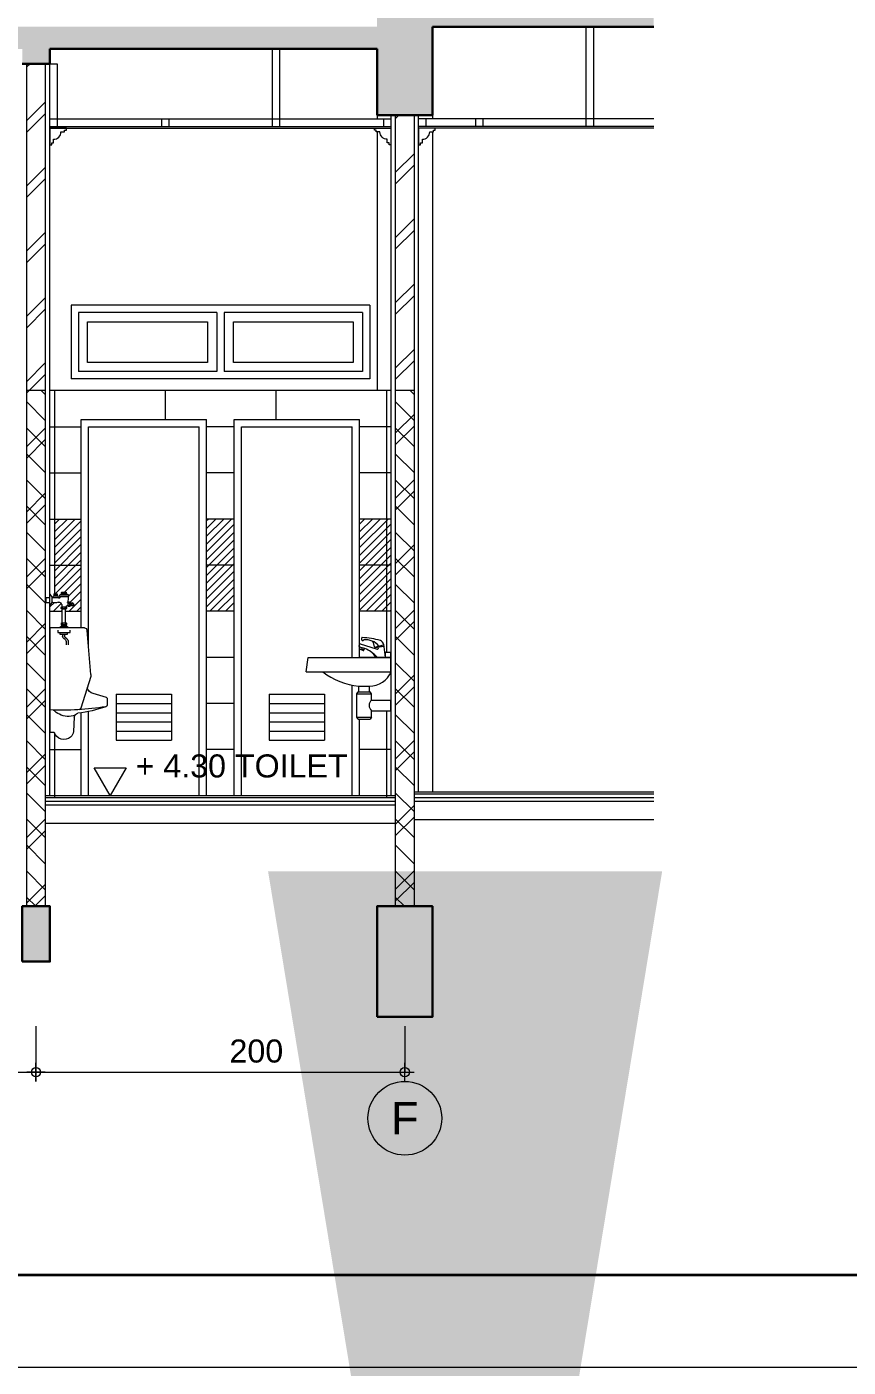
# Model space of a CAD drawing. Header units: millimetres. Extents: x -11 to 1625, y -267 to 180.
# Drawn here: x 1121.62 to 1130.53, y -47 to -32.46 of the extents above; entities that cross this region are included whole.
import ezdxf
from ezdxf.enums import TextEntityAlignment as Align

# ---------------------------------------------------------------- set-up
doc = ezdxf.new("R2010")
doc.units = ezdxf.units.MM
for name, color, linetype, lineweight in [('ars', 11, 'Continuous', 5), ('blk', 1, 'Continuous', 30), ('GRS KOP', 1, 'Continuous', 35), ('kop', 7, 'Continuous', 20), ('kus', 63, 'Continuous', 15), ('lan', 7, 'Continuous', 15), ('not', 7, 'Continuous', 20), ('pla', 213, 'Continuous', 15), ('SANITAIR', 4, 'Continuous', 5), ('sol kol', 8, 'Continuous', 0), ('tem', 5, 'Continuous', 20), ('u', 6, 'Continuous', 20)]:
    doc.layers.add(name, color=color, linetype=linetype, lineweight=lineweight)
doc.styles.add('aku', font='arial.ttf')
doc.styles.add('BARU', font='complex.shx')
doc.styles.add('S', font='SIMPLEX', dxfattribs={"width": 1.1})
doc.styles.get("Standard").update_dxf_attribs({"font": 'ARIALUNI.TTF'})
doc.linetypes.add('BATTING', pattern='A,0.0001,-0.1,[134,ltypeshp.shx,S=0.1,R=0,X=-0.1,Y=0],-0.2,[134,ltypeshp.shx,S=0.1,R=180,X=0.1,Y=0],-0.1', length=0.4001)
doc.dimstyles.new('H1.20 LAYOUT', dxfattribs={"dimtxt": 40, "dimasz": 13, "dimexe": 30, "dimexo": 0, "dimgap": 10, "dimtad": 2, "dimtih": 1, "dimtoh": 1, "dimdec": 0, "dimlfac": 0.1, "dimzin": 0, "dimdsep": 46, "dimtxsty": 'aku', "dimblk": 'DOT', "dimcen": 0.09, "dimclrd": 256, "dimclre": 256, "dimclrt": 2, "dimadec": 0, "dimazin": 0, "dimtfac": 1, "dimtdec": 0, "dimtix": 1, "dimtofl": 0, "dimtmove": 0, "dimatfit": 3, "dimfxl": 0, "dimtolj": 1, "dimtzin": 0, "dimlwd": -1, "dimlwe": 5, "dimarcsym": 0})
doc.dimstyles.new('SK 50', dxfattribs={"dimtxt": 0.25, "dimasz": 0.1, "dimexe": 0, "dimexo": 0, "dimgap": 0.1, "dimtad": 1, "dimdec": 0, "dimlfac": 50, "dimzin": 12, "dimdsep": 46, "dimtxsty": 'Standard', "dimblk": 'BULAT', "dimcen": 0.1, "dimclrd": 256, "dimclre": 256, "dimclrt": 256, "dimadec": 0, "dimazin": 3, "dimtfac": 1, "dimtdec": 0, "dimtofl": 0, "dimtmove": 0, "dimatfit": 3, "dimldrblk": 'BULAT', "dimfxl": 0, "dimtolj": 1, "dimtzin": 0, "dimlwd": -1, "dimlwe": -1, "dimarcsym": 0})

# ---------------------------------------------------------------- blocks, each defined once
blk = doc.blocks.new('kop')
at = {"layer": 'GRS KOP'}
blk.add_lwpolyline([(1, 54), (83, 54), (83, 1), (1, 1)], close=True, dxfattribs=at)
at = {"layer": 'kop', "color": 7}
blk.add_line((0, 0), (84, 0), dxfattribs=at)
at = {"layer": 'kop', "style": 'BARU', "flags": 4}
for p, height in [((73.8, 5.4), 0.35), ((80.303, 5.382), 0.25), ((73.8, 4.9), 0.35), ((80.303, 4.882), 0.25), ((73.8, 4.4), 0.35), ((80.303, 4.382), 0.25)]:
    blk.add_attdef('-', p, '', height=height, dxfattribs=at)
at = {"layer": 'kop', "flags": 4}
for tag, p in [('AR-00', (78.057, 2.648)), ('00', (81.238, 2.647))]:
    blk.add_attdef(tag, text='', height=0.35, dxfattribs=at).set_placement(p, align=Align.MIDDLE)
blk = doc.blocks.new('BULAT')
for p, q in [((-1, 0), (1, 0)), ((0, -1), (0, 1))]:
    blk.add_line(p, q)
blk.add_circle((0, 0), 0.5)
blk = doc.blocks.new('*D208')
at = {"layer": 'Defpoints', "color": 0, "ltscale": 0.15}
for p in [(1117.718, -43.3), (1121.718, -43.3), (1121.718, -43.8)]:
    blk.add_point(p, dxfattribs=at)
at = {"layer": 'u', "ltscale": 0.15}
for p, q in [((1117.718, -43.3), (1117.718, -43.8)), ((1121.718, -43.3), (1121.718, -43.8)), ((1117.818, -43.8), (1121.618, -43.8))]:
    blk.add_line(p, q, dxfattribs=at)
at = {"layer": 'u', "ltscale": 0.15, "xscale": 0.1, "yscale": 0.1, "zscale": 0.1, "rotation": 180}
blk.add_blockref('BULAT', (1117.718, -43.8), dxfattribs=at)
at = {"layer": 'u', "ltscale": 0.15, "xscale": 0.1, "yscale": 0.1, "zscale": 0.1}
blk.add_blockref('BULAT', (1121.718, -43.8), dxfattribs=at)
at = {"layer": 'u', "ltscale": 0.15, "insert": (1120.118, -43.572), "char_height": 0.25, "attachment_point": 5}
blk.add_mtext('\\A1;200', dxfattribs=at)
blk = doc.blocks.new('NAV')
blk.add_circle((0, -0.4), 0.4)
at = {"style": 'S', "width": 0.75, "flags": 4}
blk.add_attdef('AV', text='', height=0.3, dxfattribs=at).set_placement((0, -0.4), align=Align.MIDDLE)
blk = doc.blocks.new('*D209')
at = {"layer": 'Defpoints', "color": 0, "ltscale": 0.15}
for p in [(1121.718, -43.3), (1125.718, -43.3), (1125.718, -43.8)]:
    blk.add_point(p, dxfattribs=at)
at = {"layer": 'u', "ltscale": 0.15}
for p, q in [((1121.718, -43.3), (1121.718, -43.8)), ((1125.718, -43.3), (1125.718, -43.8)), ((1121.818, -43.8), (1125.618, -43.8))]:
    blk.add_line(p, q, dxfattribs=at)
at = {"layer": 'u', "ltscale": 0.15, "xscale": 0.1, "yscale": 0.1, "zscale": 0.1, "rotation": 180}
blk.add_blockref('BULAT', (1121.718, -43.8), dxfattribs=at)
at = {"layer": 'u', "ltscale": 0.15, "xscale": 0.1, "yscale": 0.1, "zscale": 0.1}
blk.add_blockref('BULAT', (1125.718, -43.8), dxfattribs=at)
at = {"layer": 'u', "ltscale": 0.15, "insert": (1124.108, -43.572), "char_height": 0.25, "attachment_point": 5}
blk.add_mtext('\\A1;200', dxfattribs=at)
blk = doc.blocks.new('PEIL')
blk.add_lwpolyline([(-0.188, 0.325), (0.188, 0.325), (0, 0)], close=True)
at = {"style": 'S', "width": 1.1, "flags": 4}
blk.add_attdef('CAT', (0.265, 0.036), '', height=0.2, dxfattribs=at)
blk = doc.blocks.new('URIN SMP')
for p, q in [((-0.0879, 0.0359), (-0.1004, 0.0285)), ((-0.0532, 0.0285), (-0.1004, 0.0285)), ((-0.0532, 0.0192), (-0.1004, 0.0192)), ((-0.0594, 0.0324), (-0.0936, 0.0325)), ((-0.0651, 0.0435), (-0.0879, 0.0435)), ((-0.0651, 0.0359), (-0.0879, 0.0359)), ((-0.0532, 0.0285), (-0.0651, 0.0359)), ((-0.0536, 0.0192), (-0.0536, 0.0133)), ((-0.0168, 0.0147), (-0.0465, 0.0146)), ((-0.0407, 0.0242), (-0.0407, 0.0324)), ((-0.0219, 0.0242), (-0.0407, 0.0242)), ((-0.0231, 0.0336), (-0.0396, 0.0336)), ((-0.0219, 0.0324), (-0.0219, 0.0242)), ((0, 0.0319), (-0.0133, 0.0141)), ((-0.0133, -0.0134), (-0.0133, 0.0141)), ((0, -0.0319), (0, 0.0319)), ((0, 0.0119), (0.0227, 0.0119)), ((0.0227, 0.0119), (0.0227, -0.0127)), ((-0.1215, -0.0335), (-0.1215, -0.0127)), ((-0.1148, -0.0208), (-0.1215, -0.0208)), ((-0.1148, -0.025), (-0.1215, -0.025)), ((-0.1148, -0.0292), (-0.1148, -0.0158)), ((-0.1081, -0.0152), (-0.1142, -0.0152)), ((-0.1081, -0.0298), (-0.1142, -0.0298)), ((-0.1081, -0.0331), (-0.1081, -0.0119)), ((-0.0996, -0.0331), (-0.0996, -0.012)), ((-0.0996, -0.0135), (-0.0982, -0.0135)), ((-0.0996, -0.0311), (-0.0913, -0.0311)), ((-0.0641, -0.0368), (-0.0877, -0.0368)), ((-0.0641, -0.0473), (-0.0877, -0.0473)), ((-0.0851, -0.1232), (-0.0851, -0.0473)), ((-0.0673, -0.1232), (-0.0673, -0.0473)), ((-0.0644, -0.0262), (-0.0644, -0.0368)), ((0, -0.0319), (-0.0133, -0.0134)), ((0.0227, -0.0127), (0, -0.0127)), ((-0.061, -0.1431), (-0.0922, -0.1431)), ((-0.0648, -0.1232), (-0.0884, -0.1232)), ((-0.0648, -0.1337), (-0.0884, -0.1337)), ((-0.0874, -0.1337), (-0.0874, -0.1419)), ((-0.0874, -0.1419), (-0.0658, -0.1419)), ((-0.0658, -0.1337), (-0.0658, -0.1419)), ((-0.2228, -0.4037), (-0.2024, -0.164)), ((-0.1876, -0.1504), (0, -0.1504)), ((-0.1099, -0.1748), (-0.1099, -0.1624)), ((-0.0429, -0.1748), (-0.1099, -0.1748)), ((-0.0954, -0.1845), (-0.0954, -0.1748)), ((-0.0547, -0.1845), (-0.0954, -0.1845)), ((-0.0928, -0.2092), (-0.0835, -0.2021)), ((-0.0845, -0.2158), (-0.0751, -0.2088)), ((-0.0795, -0.1845), (-0.0795, -0.1941)), ((-0.0691, -0.1845), (-0.0691, -0.1968)), ((-0.0547, -0.1748), (-0.0547, -0.1845)), ((-0.0429, -0.1631), (-0.0429, -0.1748)), ((0, -0.1504), (0, -0.7135)), ((-0.0988, -0.2212), (-0.0988, -0.2417)), ((-0.0885, -0.2238), (-0.0885, -0.2417)), ((-0.2216, -0.415), (-0.1688, -0.5858)), ((-0.3064, -0.5275), (-0.2346, -0.5071)), ((-0.31, -0.5323), (-0.31, -0.569)), ((-0.1326, -0.6346), (-0.1289, -0.7124)), ((-0.0239, -0.7176), (0, -0.7176))]:
    blk.add_line(p, q)
for points in [[(-0.0879, 0.0359, 0.231951), (-0.0875, 0.0361, 0.087373), (-0.087, 0.037, 0.044621), (-0.0868, 0.0381, 0.033047), (-0.0867, 0.0397, 0.033047), (-0.0868, 0.0412, 0.044621), (-0.087, 0.0424, 0.087373), (-0.0875, 0.0433, 0.231951), (-0.0879, 0.0435, 0.231951), (-0.0882, 0.0433, 0.087373), (-0.0887, 0.0424, 0.044621), (-0.089, 0.0412, 0.033047), (-0.0891, 0.0397, 0.033047), (-0.089, 0.0381, 0.044621), (-0.0887, 0.037, 0.087373), (-0.0882, 0.0361, 0.231951)], [(-0.0765, 0.0359, 0.051167), (-0.0735, 0.0362, 0.065017), (-0.0712, 0.037, 0.104234), (-0.0694, 0.0384, 0.174533), (-0.069, 0.0397, 0.174533), (-0.0694, 0.041, 0.104234), (-0.0712, 0.0424, 0.065017), (-0.0735, 0.0432, 0.051167), (-0.0765, 0.0435, 0.051167), (-0.0796, 0.0432, 0.065017), (-0.0819, 0.0424, 0.104234), (-0.0836, 0.041, 0.174533), (-0.0841, 0.0397, 0.174533), (-0.0836, 0.0384, 0.104234), (-0.0819, 0.037, 0.065017), (-0.0796, 0.0362, 0.051167)], [(-0.0651, 0.0359, 0.221876), (-0.0647, 0.0361, 0.091093), (-0.0642, 0.037, 0.047857), (-0.0639, 0.0381, 0.035712), (-0.0638, 0.0397, 0.035712), (-0.0639, 0.0412, 0.047857), (-0.0642, 0.0424, 0.091093), (-0.0647, 0.0433, 0.221876), (-0.0651, 0.0435, 0.221876), (-0.0656, 0.0433, 0.091093), (-0.0661, 0.0424, 0.047857), (-0.0664, 0.0412, 0.035712), (-0.0665, 0.0397, 0.035712), (-0.0664, 0.0381, 0.047857), (-0.0661, 0.037, 0.091093), (-0.0656, 0.0361, 0.221876)], [(-0.0363, 0.0242, 0.116305), (-0.0348, 0.0246, 0.104174), (-0.0335, 0.0256, 0.090625), (-0.0327, 0.0271, 0.082926), (-0.0324, 0.0289, 0.082926), (-0.0327, 0.0307, 0.090625), (-0.0335, 0.0322, 0.104174), (-0.0348, 0.0332, 0.116305), (-0.0363, 0.0336, 0.116305), (-0.0377, 0.0332, 0.104174), (-0.039, 0.0322, 0.090625), (-0.0398, 0.0307, 0.082926), (-0.0402, 0.0289, 0.082926), (-0.0398, 0.0271, 0.090625), (-0.039, 0.0256, 0.104174), (-0.0377, 0.0246, 0.116305)], [(-0.0268, 0.0242, 0.116305), (-0.0253, 0.0246, 0.104174), (-0.024, 0.0256, 0.090625), (-0.0232, 0.0271, 0.082926), (-0.0229, 0.0289, 0.082926), (-0.0232, 0.0307, 0.090625), (-0.024, 0.0322, 0.104174), (-0.0253, 0.0332, 0.116305), (-0.0268, 0.0336, 0.116305), (-0.0282, 0.0332, 0.104174), (-0.0295, 0.0322, 0.090625), (-0.0303, 0.0307, 0.082926), (-0.0306, 0.0289, 0.082926), (-0.0303, 0.0271, 0.090625), (-0.0295, 0.0256, 0.104174), (-0.0282, 0.0246, 0.116305)], [(-0.0996, -0.012, 0.166361), (-0.0999, -0.0112, 0.105547), (-0.1009, -0.0104, 0.068339), (-0.1021, -0.0099, 0.054511), (-0.1038, -0.0097, 0.054511), (-0.1056, -0.0099, 0.068339), (-0.1069, -0.0103, 0.105547), (-0.1078, -0.0112, 0.166361), (-0.1081, -0.0119, 0.166361), (-0.1079, -0.0127, 0.105547), (-0.1069, -0.0136, 0.068339), (-0.1056, -0.014, 0.054511), (-0.1039, -0.0143, 0.054511), (-0.1022, -0.0141, 0.068339), (-0.1009, -0.0136, 0.105547), (-0.0999, -0.0128, 0.166361)], [(-0.0996, -0.0227, 0.060635), (-0.1, -0.0199, 0.074042), (-0.1009, -0.0177, 0.106903), (-0.1024, -0.0161, 0.152907), (-0.1039, -0.0156, 0.152907), (-0.1054, -0.0161, 0.106903), (-0.1069, -0.0177, 0.074042), (-0.1078, -0.0199, 0.060635), (-0.1081, -0.0227, 0.060635), (-0.1078, -0.0256, 0.074042), (-0.1069, -0.0277, 0.106903), (-0.1054, -0.0294, 0.152907), (-0.1039, -0.0298, 0.152907), (-0.1024, -0.0294, 0.106903), (-0.1009, -0.0277, 0.074042), (-0.1, -0.0256, 0.060635)], [(-0.0996, -0.0331, 0.166361), (-0.0999, -0.0323, 0.105547), (-0.1009, -0.0315, 0.068339), (-0.1021, -0.031, 0.054511), (-0.1038, -0.0308, 0.054511), (-0.1056, -0.031, 0.068339), (-0.1069, -0.0315, 0.105547), (-0.1078, -0.0323, 0.166361), (-0.1081, -0.0331, 0.166361), (-0.1079, -0.0338, 0.105547), (-0.1069, -0.0347, 0.068339), (-0.1056, -0.0352, 0.054511), (-0.1039, -0.0354, 0.054511), (-0.1022, -0.0352, 0.068339), (-0.1009, -0.0347, 0.105547), (-0.0999, -0.0339, 0.166361)], [(-0.0877, -0.0473, 0.185386), (-0.0869, -0.047, 0.101989), (-0.086, -0.0458, 0.060774), (-0.0855, -0.0442, 0.047091), (-0.0853, -0.0421, 0.047091), (-0.0855, -0.0399, 0.060774), (-0.086, -0.0384, 0.101989), (-0.0869, -0.0371, 0.185386), (-0.0877, -0.0368, 0.185386), (-0.0885, -0.0371, 0.101989), (-0.0894, -0.0384, 0.060774), (-0.0899, -0.0399, 0.047091), (-0.0901, -0.0421, 0.047091), (-0.0899, -0.0442, 0.060774), (-0.0894, -0.0458, 0.101989), (-0.0885, -0.047, 0.185386)], [(-0.0762, -0.0473, 0.064299), (-0.0729, -0.0469, 0.077217), (-0.0703, -0.0458, 0.107167), (-0.0685, -0.0439, 0.145683), (-0.0679, -0.0421, 0.145683), (-0.0685, -0.0402, 0.107167), (-0.0703, -0.0384, 0.077217), (-0.0729, -0.0373, 0.064299), (-0.0762, -0.0368, 0.064299), (-0.0795, -0.0373, 0.077217), (-0.082, -0.0384, 0.107167), (-0.0839, -0.0402, 0.145683), (-0.0844, -0.0421, 0.145683), (-0.0839, -0.0439, 0.107167), (-0.082, -0.0458, 0.077217), (-0.0795, -0.0469, 0.064299)], [(-0.0641, -0.0473, 0.185386), (-0.0633, -0.047, 0.101989), (-0.0624, -0.0458, 0.060774), (-0.0619, -0.0442, 0.047091), (-0.0617, -0.0421, 0.047091), (-0.0619, -0.0399, 0.060774), (-0.0624, -0.0384, 0.101989), (-0.0633, -0.0371, 0.185386), (-0.0641, -0.0368, 0.185386), (-0.0649, -0.0371, 0.101989), (-0.0658, -0.0384, 0.060774), (-0.0663, -0.0399, 0.047091), (-0.0665, -0.0421, 0.047091), (-0.0663, -0.0442, 0.060774), (-0.0658, -0.0458, 0.101989), (-0.0649, -0.047, 0.185386)], [(-0.0884, -0.1337, 0.185386), (-0.0876, -0.1334, 0.101989), (-0.0867, -0.1322, 0.060774), (-0.0862, -0.1306, 0.047091), (-0.086, -0.1284, 0.047091), (-0.0862, -0.1263, 0.060774), (-0.0867, -0.1247, 0.101989), (-0.0876, -0.1235, 0.185386), (-0.0884, -0.1232, 0.185386), (-0.0892, -0.1235, 0.101989), (-0.0901, -0.1247, 0.060774), (-0.0906, -0.1263, 0.047091), (-0.0908, -0.1284, 0.047091), (-0.0906, -0.1306, 0.060774), (-0.0901, -0.1322, 0.101989), (-0.0892, -0.1334, 0.185386)], [(-0.0769, -0.1337, 0.064299), (-0.0736, -0.1333, 0.077217), (-0.071, -0.1322, 0.107167), (-0.0692, -0.1303, 0.145683), (-0.0686, -0.1284, 0.145683), (-0.0692, -0.1266, 0.107167), (-0.071, -0.1247, 0.077217), (-0.0736, -0.1236, 0.064299), (-0.0769, -0.1232, 0.064299), (-0.0802, -0.1236, 0.077217), (-0.0827, -0.1247, 0.107167), (-0.0846, -0.1266, 0.145683), (-0.0851, -0.1284, 0.145683), (-0.0846, -0.1303, 0.107167), (-0.0827, -0.1322, 0.077217), (-0.0802, -0.1333, 0.064299)], [(-0.0648, -0.1337, 0.185386), (-0.064, -0.1334, 0.101989), (-0.0631, -0.1322, 0.060774), (-0.0626, -0.1306, 0.047091), (-0.0624, -0.1284, 0.047091), (-0.0626, -0.1263, 0.060774), (-0.0631, -0.1247, 0.101989), (-0.064, -0.1235, 0.185386), (-0.0648, -0.1232, 0.185386), (-0.0656, -0.1235, 0.101989), (-0.0665, -0.1247, 0.060774), (-0.067, -0.1263, 0.047091), (-0.0672, -0.1284, 0.047091), (-0.067, -0.1306, 0.060774), (-0.0665, -0.1322, 0.101989), (-0.0656, -0.1334, 0.185386)]]:
    blk.add_lwpolyline(points, format="xyb", close=True)
for centre, radius, start, end in [((-0.0942, 0.0239), 0.00775, 143.0515, 216.9485), ((-0.0169, 0.0125), 0.083, 175.3384, 196.58769), ((-0.0501, 0.0136), 0.00354, 184.45527, 359.12664), ((-0.0595, 0.0239), 0.00783, 323.50807, 36.49193), ((-0.0342, 0.0137), 0.0124, 121.9992, 180.73301), ((-0.0396, 0.0324), 0.00119, 90, 180), ((-0.0231, 0.0324), 0.00119, 0, 90), ((-0.028, 0.0148), 0.0112, 359.36986, 56.8222), ((-0.0138, 0.0147), 0.00293, 180.4318, 280.55039), ((-0.1184, -0.0231), 0.0108, 106.6966, 253.303), ((-0.1142, -0.0158), 0.000593, 90, 180), ((-0.1142, -0.0292), 0.000593, 180, 270), ((-0.0982, -0.0118), 0.00178, 270, 16.58769), ((-0.0913, -0.0331), 0.002, 23.9834, 90), ((-0.0791, -0.0277), 0.0113, 203.9834, 233.66292), ((-0.0544, -0.0262), 0.01, 158.09193, 180), ((-0.0454, -0.0298), 0.0197, 109.05973, 158.09193), ((-0.0486, -0.0206), 0.01, 66.01141, 109.05973), ((-0.0291, 0.0233), 0.038, 246.01141, 294.477), ((-0.1069, -0.1317), 0.0186, 275.20761, 353.77763), ((-0.0465, -0.1318), 0.0184, 185.79359, 264.96866), ((-0.1876, -0.1652), 0.0148, 90, 175.14183), ((-0.0838, -0.2212), 0.015, 127.01595, 180), ((-0.0785, -0.2238), 0.01, 127.01595, 180), ((-0.0895, -0.1941), 0.01, 307.01595, 0), ((-0.0841, -0.1968), 0.015, 307.01595, 0), ((-0.1933, -0.4062), 0.0296, 175.14183, 197.16476), ((-0.2448, -0.4653), 0.043, 283.841, 346.796), ((-0.305, -0.5323), 0.005, 105.85946, 180), ((-0.3, -0.569), 0.01, 180, 250.90352), ((-0.0594, 0.1258), 0.7453, 250.90352, 262.82401), ((-0.0667, 0.9235), 1.5204, 261.04911, 272.50948), ((-0.1575, -0.5823), 0.0119, 197.16476, 266.54841), ((-0.1575, -0.6384), 0.0252, 8.74131, 78.70049), ((-0.0987, -0.535), 0.0963, 246.29207, 298.97739), ((-0.0931, -0.5268), 0.1011, 293.955, 316.82497), ((-0.0765, -0.7037), 0.0531, 189.46211, 227.06768), ((-0.0767, -0.7), 0.0557, 229.79356, 341.57717)]:
    blk.add_arc(centre, radius, start, end)
blk = doc.blocks.new('Spwash')
for p, q in [((0, 0), (-0.03, 0)), ((-0.03, 0), (-0.03, -0.0248)), ((0, -0.0993), (0, 0)), ((-0.4346, -0.0993), (-0.4247, -0.0248)), ((-0.4247, -0.0248), (-0.03, -0.0248)), ((-0.4346, -0.0993), (0, -0.0993)), ((-0.175, -0.2109), (-0.1675, -0.2009)), ((-0.1675, -0.2009), (-0.1075, -0.2009)), ((-0.1648, -0.2009), (-0.1648, -0.1719)), ((-0.1648, -0.1719), (-0.1102, -0.1719)), ((-0.1102, -0.2009), (-0.1102, -0.1719)), ((-0.1, -0.2109), (-0.1075, -0.2009)), ((-0.175, -0.3309), (-0.175, -0.2109)), ((-0.175, -0.2109), (-0.1, -0.2109)), ((-0.1, -0.2436), (-0.1, -0.2109)), ((-0.1, -0.2436), (0, -0.2436)), ((0, -0.2982), (0, -0.2436)), ((-0.175, -0.3309), (-0.1, -0.3309)), ((-0.1675, -0.341), (-0.175, -0.3309)), ((-0.1675, -0.341), (-0.1075, -0.341)), ((-0.1, -0.3309), (-0.1075, -0.341)), ((-0.1, -0.3309), (-0.1, -0.2982)), ((-0.1, -0.2982), (0, -0.2982))]:
    blk.add_line(p, q)
for centre, radius, start, end in [((-0.1306, 0.1864), 0.36, 232.52968, 264.5561), ((-0.1098, -0.0526), 0.1194, 269.83015, 336.96319), ((-0.0743, -0.2709), 0.0375, 133.28264, 226.71736)]:
    blk.add_arc(centre, radius, start, end)
blk = doc.blocks.new('_Dot')
at = {"color": 0, "linetype": 'ByBlock', "lineweight": -2}
blk.add_line((-0.5, 0), (-1, 0), dxfattribs=at)
at = {"color": 0, "linetype": 'ByBlock', "const_width": 0.5}
blk.add_lwpolyline([(-0.25, 0, 1), (0.25, 0, 1)], format="xyb", close=True, dxfattribs=at)

msp = doc.modelspace()

# ---------------------------------------------------------------- hatches: boundary and pattern name
at = {"layer": 'ars'}
h = msp.add_hatch(dxfattribs=at)
h.set_pattern_fill('TEMBOK', color=256, scale=0.5)
h.set_pattern_definition([(45, (1093.7268, -139.858), (-0.3535534, 0.3535534), []), (45, (1093.8518, -139.858), (-0.3535534, 0.3535534), [])])
h.paths.add_polyline_path([(1121.6183396, -42.0000001), (1121.6183396, -32.8600001), (1121.8183396, -32.8600001), (1121.8183396, -42.0000001)])
h = msp.add_hatch(dxfattribs=at)
h.set_pattern_fill('TEMBOK', color=256, scale=0.5)
h.set_pattern_definition([(45, (1097.7268, -140.418), (-0.3535534, 0.3535534), []), (45, (1097.8518, -140.418), (-0.3535534, 0.3535534), [])])
h.paths.add_polyline_path([(1125.6183396, -42.0000001), (1125.6183396, -33.4200001), (1125.8183396, -33.4200001), (1125.8183396, -42.0000001)])
h = msp.add_hatch(dxfattribs=at)
h.set_pattern_fill('_USER', color=256, scale=0.2, angle=135, pattern_type=0)
h.set_pattern_definition([(135, (926.94349, -51.44166), (-0.14142136, -0.14142136), [])])
h.paths.add_polyline_path([(1121.8183396, -36.4000001), (1121.6183396, -36.4000001), (1121.6183396, -42.0000001), (1121.8183396, -42.0000001)])
h = msp.add_hatch(dxfattribs=at)
h.set_pattern_fill('_USER', color=256, scale=0.2, angle=135, pattern_type=0)
h.set_pattern_definition([(135, (930.94349, -51.44166), (-0.14142136, -0.14142136), [])])
h.paths.add_polyline_path([(1125.8183396, -36.4000001), (1125.6183396, -36.4000001), (1125.6183396, -42.0000001), (1125.8183396, -42.0000001)])
h = msp.add_hatch(dxfattribs=at)
h.set_pattern_fill('_USER', color=256, scale=0.06, angle=45, pattern_type=0)
h.set_pattern_definition([(45, (1117.91834, -38.8), (-0.0424264, 0.0424264), [])])
h.paths.add_polyline_path([(1118.2083396, -37.8000001), (1117.9183396, -37.8000001), (1117.9183396, -38.3000001), (1118.2083396, -38.3000001)])
h.paths.add_polyline_path([(1118.2083396, -38.3000001), (1117.9183396, -38.3000001), (1117.9183396, -38.8000001), (1118.2083396, -38.8000001)])
h.paths.add_polyline_path([(1119.8683396, -38.3000001), (1119.5683396, -38.3000001), (1119.5683396, -38.8000001), (1119.8683396, -38.8000001)])
h.paths.add_polyline_path([(1119.8683396, -37.8000001), (1119.5683396, -37.8000001), (1119.5683396, -38.3000001), (1119.8683396, -38.3000001)])
h.paths.add_polyline_path([(1121.5183396, -38.3000001), (1121.2283396, -38.3000001), (1121.2283396, -38.8000001), (1121.5183396, -38.8000001)])
h.paths.add_polyline_path([(1121.5183396, -37.8000001), (1121.2283396, -37.8000001), (1121.2283396, -38.3000001), (1121.5183396, -38.3000001)])
h.paths.add_polyline_path([(1122.2083396, -38.3000001), (1121.9183396, -38.3000001), (1121.9183396, -38.6120755), (1121.9498378, -38.6120755), (1121.9498378, -38.6307759, -0.2620446885), (1121.9614864, -38.6521102, 0.9545475369), (1121.9756139, -38.6525519), (1121.9756139, -38.6418707, -0.3544917486), (1121.9747371, -38.6221517), (1122.0691108, -38.6221517, -0.3700013096), (1122.0678223, -38.6422922, -0.0906961372), (1122.0613441, -38.7017023, 0.83313214), (1122.0675788, -38.7048776), (1122.0675788, -38.7032451, -0.166360529), (1122.0680995, -38.7016802, -0.1055473206), (1122.0700399, -38.7000138, -0.0683389471), (1122.072614, -38.6990368, -0.1093476086), (1122.0794646, -38.6989787, -0.1469343923), (1122.0845705, -38.7017755), (1122.0845705, -38.703101, -0.0042406896), (1122.0845705, -38.7031442), (1122.0845705, -38.709686), (1122.0979895, -38.709686), (1122.0979895, -38.7209018), (1122.1112812, -38.7209018), (1122.1112812, -38.7046997, -0.7440592374), (1122.1112812, -38.7462329), (1122.1112812, -38.729201), (1122.0979895, -38.729201), (1122.0979895, -38.7387569), (1122.0845705, -38.7387569), (1122.0845705, -38.7453309, -0.166360529), (1122.0840498, -38.7468958, -0.1055473206), (1122.0821094, -38.7485622, -0.0683389472), (1122.0795353, -38.7495393, -0.0545113418), (1122.0761132, -38.7499429, -0.0545113418), (1122.0726847, -38.7495974, -0.1469343923), (1122.0675788, -38.7468005), (1122.0675788, -38.745475, -0.0042406904), (1122.0675788, -38.7454318), (1122.0675788, -38.7414838), (1122.0508778, -38.7414838, 0.2962922963), (1122.0472231, -38.7438579, -0.130230193), (1122.0399776, -38.752862), (1122.0452656, -38.752862, -0.127932428), (1122.0482179, -38.7590894, -0.0470913607), (1122.0486194, -38.7633427, -0.0470913607), (1122.0482179, -38.7675961, -0.127932428), (1122.0452656, -38.7738234), (1122.0385977, -38.7738234), (1122.0385977, -38.8000001), (1122.2083396, -38.8000001)])
h.paths.add_polyline_path([(1122.0463066, -38.5967412, -0.0574835238), (1122.0464, -38.6021386, 0.0574835238), (1122.0463066, -38.5967412, 0.0446208872), (1122.0458005, -38.5944918, 0.0873732721), (1122.044824, -38.592638, 0.2319511366), (1122.0440828, -38.5922746, -0.2319511366), (1122.044824, -38.592638, -0.0873732721), (1122.0458005, -38.5944918, -0.0446208872)], flags=16)
h.paths.add_polyline_path([(1121.9962329, -38.6029429, -0.0471004619), (1121.9960339, -38.5988549, 0.0471004619), (1121.9962329, -38.6029429, 0.0478574219), (1121.9967809, -38.6051975, 0.0910933392), (1121.9978217, -38.6070334, 0.2218759109), (1121.9986388, -38.6074147, -0.221875911), (1121.9978217, -38.6070334, -0.0910933391), (1121.9967809, -38.6051975, -0.047857422)], flags=16)
h.paths.add_polyline_path([(1122.0213608, -38.5922746, -0.0511669996), (1122.0274752, -38.5929019, -0.0650168452), (1122.0320519, -38.5944918, -0.1752102012), (1122.0371365, -38.5998446, -0.1752102012), (1122.0320519, -38.6051975, -0.0650168452), (1122.0274752, -38.6067873, -0.0511669996), (1122.0213608, -38.6074147, -0.0511669996), (1122.0152463, -38.6067873, -0.0650168452), (1122.0106696, -38.6051975, -0.1752102012), (1122.005585, -38.5998446, -0.1752102012), (1122.0106696, -38.5944918, -0.0650168452), (1122.0152463, -38.5929019, -0.0511669996)], flags=16)
h.paths.add_polyline_path([(1122.2083396, -37.8000001), (1121.9183396, -37.8000001), (1121.9183396, -38.3000001), (1122.2083396, -38.3000001)])
h.paths.add_polyline_path([(1121.9957263, -38.752862), (1121.9971894, -38.752862), (1121.9971894, -38.7315522, 0.0958842362), (1121.9957451, -38.7240898, 0.2172684002), (1121.9720347, -38.7015298, 0.1900743688), (1121.9573725, -38.7021608, -0.2146818492), (1121.8949563, -38.7018947), (1121.8949563, -38.7060976), (1121.8683396, -38.7429579), (1121.8683396, -38.8000001), (1122.0030048, -38.8000001), (1122.0030048, -38.7738234), (1121.9957263, -38.7738234, -0.1354062664), (1121.9931397, -38.7707537, -0.0607743567), (1121.9921295, -38.7675961, -0.0470913607), (1121.991728, -38.7633427, -0.0470913607), (1121.9921295, -38.7590894, -0.0607743567), (1121.9931397, -38.7559318, -0.1354062664)])
h.paths.add_polyline_path([(1123.8683396, -38.3000001), (1123.5683396, -38.3000001), (1123.5683396, -38.8000001), (1123.8683396, -38.8000001)])
h.paths.add_polyline_path([(1123.8683396, -37.8000001), (1123.5683396, -37.8000001), (1123.5683396, -38.3000001), (1123.8683396, -38.3000001)])
h.paths.add_polyline_path([(1125.5183396, -38.3000001), (1125.2283396, -38.3000001), (1125.2283396, -38.8000001), (1125.5183396, -38.8000001)])
h.paths.add_polyline_path([(1125.5183396, -37.8000001), (1125.2283396, -37.8000001), (1125.2283396, -38.3000001), (1125.5183396, -38.3000001)])
h.paths.add_polyline_path([(1125.5683396, -37.8000001), (1125.5183396, -37.8000001), (1125.5183396, -38.3000001), (1125.5683396, -38.3000001)])
h.paths.add_polyline_path([(1125.5683396, -38.3000001), (1125.5183396, -38.3000001), (1125.5183396, -38.8000001), (1125.5683396, -38.8000001)])
at = {"layer": 'sol kol'}
h = msp.add_hatch(color=256, dxfattribs=at)
h.dxf.hatch_style = 1
h.paths.add_polyline_path([(1125.4183396, -33.4200001), (1126.0183396, -33.4200001), (1126.0183396, -32.2200001), (1125.4183396, -32.2200001)])
h = msp.add_hatch(color=256, dxfattribs=at)
h.dxf.hatch_style = 1
h.paths.add_polyline_path([(1128.4183396, -32.2200001), (1126.0183396, -32.2200001), (1126.0183396, -32.4600001), (1128.4183396, -32.4600001)])
h = msp.add_hatch(color=256, dxfattribs=at)
h.dxf.hatch_style = 1
h.paths.add_polyline_path([(1125.4183396, -32.7000001), (1125.4183396, -32.4600001), (1118.0183396, -32.4600001), (1118.0183396, -32.7000001), (1121.5683396, -32.7000001), (1121.5683396, -32.8600001), (1121.8683396, -32.8600001), (1121.8683396, -32.7000001)])
h = msp.add_hatch(color=256, dxfattribs=at)
h.dxf.hatch_style = 1
h.paths.add_polyline_path([(1121.5683396, -42.6000001), (1121.8683396, -42.6000001), (1121.8683396, -42.0000001), (1121.5683396, -42.0000001)])
h = msp.add_hatch(color=256, dxfattribs=at)
h.dxf.hatch_style = 1
h.paths.add_polyline_path([(1125.4183396, -43.2000001), (1126.0183396, -43.2000001), (1126.0183396, -42.0000001), (1125.4183396, -42.0000001)])

# ---------------------------------------------------------------- linework, layer by layer
at = {"layer": 'ars'}
for p, q in [((1121.8683396, -33.5600001), (1125.5683396, -33.5600001)), ((1128.4183396, -33.5600001), (1125.8683396, -33.5600001)), ((1121.6183396, -36.4000001), (1121.8183396, -36.4000001)), ((1121.8683396, -36.4000001), (1125.5683396, -36.4000001)), ((1121.9183396, -36.4000001), (1121.9183396, -38.6120755)), ((1123.1183396, -36.4000001), (1123.1183396, -36.7200001)), ((1124.3183396, -36.4000001), (1124.3183396, -36.7200001)), ((1125.5183396, -36.4000001), (1125.5183396, -39.2474598)), ((1125.6183396, -36.4000001), (1125.8183396, -36.4000001)), ((1121.8683396, -36.8000001), (1122.2083396, -36.8000001)), ((1123.8683396, -36.8000001), (1123.5683396, -36.8000001)), ((1125.5683396, -36.8000001), (1125.2283396, -36.8000001)), ((1121.8683396, -37.3000001), (1122.2083396, -37.3000001)), ((1123.8683396, -37.3000001), (1123.5683396, -37.3000001)), ((1125.5683396, -37.3000001), (1125.2283396, -37.3000001)), ((1121.8683396, -37.8000001), (1122.2083396, -37.8000001)), ((1123.8683396, -37.8000001), (1123.5683396, -37.8000001)), ((1125.5683396, -37.8000001), (1125.2283396, -37.8000001)), ((1121.8683396, -38.3000001), (1122.2083396, -38.3000001)), ((1123.8683396, -38.3000001), (1123.5683396, -38.3000001)), ((1125.5683396, -38.3000001), (1125.2283396, -38.3000001)), ((1121.8683396, -38.8000001), (1122.0030048, -38.8000001)), ((1122.0385977, -38.8000001), (1122.2083396, -38.8000001)), ((1123.8683396, -38.8000001), (1123.5683396, -38.8000001)), ((1125.5683396, -38.8000001), (1125.2283396, -38.8000001)), ((1123.8683396, -39.3000001), (1123.5683396, -39.3000001)), ((1125.5683396, -39.3000001), (1125.2283396, -39.3000001)), ((1125.2283396, -39.3000001), (1125.5683396, -39.3000001)), ((1122.5883396, -39.8000001), (1123.1883396, -39.8000001)), ((1123.8683396, -39.8000001), (1123.5683396, -39.8000001)), ((1124.2483396, -39.8000001), (1124.8483396, -39.8000001)), ((1122.5883396, -39.9000001), (1123.1883396, -39.9000001)), ((1124.2483396, -39.9000001), (1124.8483396, -39.9000001)), ((1125.5183396, -39.8788708), (1125.5183396, -40.8200001)), ((1121.9183396, -40.120385), (1121.9183396, -40.8200001)), ((1122.5883396, -40.0000001), (1123.1883396, -40.0000001)), ((1122.5883396, -40.1000001), (1123.1883396, -40.1000001)), ((1124.2483396, -40.0000001), (1124.8483396, -40.0000001)), ((1124.2483396, -40.1000001), (1124.8483396, -40.1000001)), ((1121.8683396, -40.3000001), (1122.2083396, -40.3000001)), ((1123.8683396, -40.3000001), (1123.5683396, -40.3000001)), ((1125.5683396, -40.3000001), (1125.2283396, -40.3000001)), ((1121.8183396, -40.8000001), (1125.6183396, -40.8000001)), ((1121.8183396, -40.8200001), (1125.6183396, -40.8200001)), ((1125.8183396, -40.7600001), (1128.4183396, -40.7600001)), ((1125.8183396, -40.7800001), (1128.4183396, -40.7800001))]:
    msp.add_line(p, q, dxfattribs=at)
at = {"layer": 'ars', "linetype": 'BATTING', "ltscale": 0.1}
for p, q in [((1125.8183396, -40.8200001), (1128.4183396, -40.8200001)), ((1121.8183396, -40.8600001), (1125.6183396, -40.8600001))]:
    msp.add_line(p, q, dxfattribs=at)
at = {"layer": 'ars'}
for points in [[(1121.6183396, -42.0000001), (1121.6183396, -32.8600001), (1121.8183396, -32.8600001), (1121.8183396, -42.0000001)], [(1125.6183396, -42.0000001), (1125.6183396, -33.4200001), (1125.8183396, -33.4200001), (1125.8183396, -42.0000001)]]:
    msp.add_lwpolyline(points, close=True, dxfattribs=at)
at = {"layer": 'blk'}
for p, q in [((1126.0183396, -32.4600001), (1128.4183396, -32.4600001)), ((1126.0183396, -32.4600001), (1126.0183396, -33.4200001)), ((1121.8683396, -32.8600001), (1121.8683396, -32.7000001)), ((1121.8683396, -32.7000001), (1125.4183396, -32.7000001)), ((1125.4183396, -33.4200001), (1125.4183396, -32.7000001)), ((1121.5683396, -32.8600001), (1121.8683396, -32.8600001)), ((1126.0183396, -33.4200001), (1125.4183396, -33.4200001))]:
    msp.add_line(p, q, dxfattribs=at)
for points in [[(1121.5683396, -42.6000001), (1121.8683396, -42.6000001), (1121.8683396, -42.0000001), (1121.5683396, -42.0000001)], [(1125.4183396, -43.2000001), (1126.0183396, -43.2000001), (1126.0183396, -42.0000001), (1125.4183396, -42.0000001)]]:
    msp.add_lwpolyline(points, close=True, dxfattribs=at)
at = {"layer": 'kus'}
for p, q in [((1125.3383396, -35.4800001), (1122.0983396, -35.4800001)), ((1122.0983396, -35.4800001), (1122.0983396, -36.2800001)), ((1123.6783396, -35.5600001), (1122.1783396, -35.5600001)), ((1122.1783396, -35.5600001), (1122.1783396, -36.2000001)), ((1123.6783396, -35.5600001), (1123.6783396, -36.2000001)), ((1125.2583396, -35.5600001), (1123.7583396, -35.5600001)), ((1123.7583396, -35.5600001), (1123.7583396, -36.2000001)), ((1125.2583396, -35.5600001), (1125.2583396, -36.2000001)), ((1125.3383396, -35.4800001), (1125.3383396, -36.2800001)), ((1123.6783396, -36.2000001), (1122.1783396, -36.2000001)), ((1125.2583396, -36.2000001), (1123.7583396, -36.2000001)), ((1125.3383396, -36.2800001), (1122.0983396, -36.2800001)), ((1122.2083396, -36.7200001), (1123.5683396, -36.7200001)), ((1122.2083396, -38.9800001), (1122.2083396, -36.7200001)), ((1123.5683396, -40.8000001), (1123.5683396, -36.7200001)), ((1123.8683396, -36.7200001), (1125.2283396, -36.7200001)), ((1123.8683396, -40.8000001), (1123.8683396, -36.7200001)), ((1125.2283396, -39.3000001), (1125.2283396, -36.7200001)), ((1122.2883396, -36.8000001), (1123.4883396, -36.8000001)), ((1122.2883396, -39.1857074), (1122.2883396, -36.8000001)), ((1123.4883396, -40.8000001), (1123.4883396, -36.8000001)), ((1123.9483396, -36.8000001), (1125.1483396, -36.8000001)), ((1123.9483396, -40.8000001), (1123.9483396, -36.8000001)), ((1125.1483396, -39.3000001), (1125.1483396, -36.8000001)), ((1125.1483396, -40.8000001), (1125.1483396, -39.6012587)), ((1122.5883396, -39.7000001), (1123.1883396, -39.7000001)), ((1122.5883396, -39.7000001), (1122.5883396, -40.2000001)), ((1123.1883396, -39.7000001), (1123.1883396, -40.2000001)), ((1124.2483396, -39.7000001), (1124.8483396, -39.7000001)), ((1124.2483396, -39.7000001), (1124.2483396, -40.2000001)), ((1124.8483396, -39.7000001), (1124.8483396, -40.2000001)), ((1122.2083396, -40.8000001), (1122.2083396, -39.9017134)), ((1122.2883396, -40.8000001), (1122.2883396, -39.8874738)), ((1125.2283396, -40.8000001), (1125.2283396, -39.9694565)), ((1122.5883396, -40.2000001), (1123.1883396, -40.2000001)), ((1124.2483396, -40.2000001), (1124.8483396, -40.2000001))]:
    msp.add_line(p, q, dxfattribs=at)
for points in [[(1123.5783396, -35.6600001), (1123.5783396, -36.1000001), (1122.2783396, -36.1000001), (1122.2783396, -35.6600001)], [(1125.1583396, -35.6600001), (1125.1583396, -36.1000001), (1123.8583396, -36.1000001), (1123.8583396, -35.6600001)]]:
    msp.add_lwpolyline(points, close=True, dxfattribs=at)
at = {"layer": 'lan'}
for p, q in [((1121.8683396, -40.8000001), (1121.8683396, -32.8600001)), ((1125.5683396, -33.4200001), (1125.5683396, -40.8000001)), ((1125.8683396, -40.7600001), (1125.8683396, -33.4200001)), ((1121.8183396, -40.9000001), (1125.6183396, -40.9000001)), ((1125.8183396, -40.8600001), (1128.4183396, -40.8600001)), ((1121.8183396, -41.1000001), (1125.6183396, -41.1000001)), ((1125.8183396, -41.0600001), (1128.4183396, -41.0600001))]:
    msp.add_line(p, q, dxfattribs=at)
for points in [[(1122.0283396, -33.6000001), (1122.0283396, -33.5800001), (1122.0483396, -33.5800001), (1122.0483396, -33.5600001), (1121.8683396, -33.5600001), (1121.8683396, -33.7400001), (1121.8883396, -33.7400001), (1121.8883396, -33.7200001), (1121.9083396, -33.7200001), (1121.9083396, -33.6800001, 0.4142135624), (1121.9883396, -33.6000001)], [(1125.4083396, -33.6000001), (1125.4083396, -33.5800001), (1125.3883396, -33.5800001), (1125.3883396, -33.5600001), (1125.5683396, -33.5600001), (1125.5683396, -33.7400001), (1125.5483396, -33.7400001), (1125.5483396, -33.7200001), (1125.5283396, -33.7200001), (1125.5283396, -33.6800001, -0.4142135624), (1125.4483396, -33.6000001)], [(1126.0283396, -33.6000001), (1126.0283396, -33.5800001), (1126.0483396, -33.5800001), (1126.0483396, -33.5600001), (1125.8683396, -33.5600001), (1125.8683396, -33.7400001), (1125.8883396, -33.7400001), (1125.8883396, -33.7200001), (1125.9083396, -33.7200001), (1125.9083396, -33.6800001, 0.4142135624), (1125.9883396, -33.6000001)]]:
    msp.add_lwpolyline(points, format="xyb", close=True, dxfattribs=at)
at = {"layer": 'pla'}
for p, q in [((1127.6833396, -32.4600001), (1127.6833396, -33.5400001)), ((1127.7633396, -32.4600001), (1127.7633396, -33.5400001)), ((1124.2783396, -32.7000001), (1124.2783396, -33.5400001)), ((1124.3583396, -32.7000001), (1124.3583396, -33.5400001)), ((1121.8683396, -32.8600001), (1121.9483396, -32.8600001)), ((1121.9483396, -32.8600001), (1121.9483396, -33.5400001)), ((1121.8683396, -33.4600001), (1125.5683396, -33.4600001)), ((1121.8683396, -33.5400001), (1125.5683396, -33.5400001)), ((1123.0783396, -33.4600001), (1123.0783396, -33.5400001)), ((1123.1583396, -33.4600001), (1123.1583396, -33.5400001)), ((1125.4883396, -33.4600001), (1125.4883396, -33.5400001)), ((1128.4183396, -33.4600001), (1125.8683396, -33.4600001)), ((1128.4183396, -33.5400001), (1125.8683396, -33.5400001)), ((1125.9483396, -33.5400001), (1125.9483396, -33.4600001)), ((1126.4833396, -33.4600001), (1126.4833396, -33.5400001)), ((1126.5633396, -33.4600001), (1126.5633396, -33.5400001))]:
    msp.add_line(p, q, dxfattribs=at)
at = {"layer": 'SANITAIR'}
for p, q in [((1125.2502405, -39.091321), (1125.2502405, -39.1083243)), ((1125.2224134, -39.1809271), (1125.2282143, -39.1583655)), ((1125.2249935, -39.2022308), (1125.229744, -39.1885608)), ((1125.2281821, -39.2091614), (1125.2682255, -39.2248748)), ((1125.235203, -39.1544876), (1125.4086425, -39.209274)), ((1125.2369666, -39.2126007), (1125.2410518, -39.2030784)), ((1125.2410518, -39.2030784), (1125.2619997, -39.2107843)), ((1125.2619997, -39.2107843), (1125.2581467, -39.220912)), ((1125.2754355, -39.2215572), (1125.2813261, -39.2046009)), ((1125.3879843, -39.1842928), (1125.3768372, -39.1380537)), ((1125.3930095, -39.2043334), (1125.3962318, -39.1956834)), ((1125.3946843, -39.1883392), (1125.4864616, -39.1651371)), ((1125.4020505, -39.1919255), (1125.3990183, -39.1872435)), ((1125.400522, -39.1921695), (1125.4882361, -39.1781672)), ((1125.4287859, -39.2056628), (1125.4366853, -39.1995227)), ((1125.4853703, -39.1571241), (1125.5048276, -39.3000001))]:
    msp.add_line(p, q, dxfattribs=at)
for centre, radius, start, end in [((1125.2557447, -39.091321), 0.0055042, 87.97765995, 180), ((1125.2557447, -39.1083243), 0.0055042, 180, 203.42357279), ((1125.261654, -39.1057642), 0.0119442, 203.42357279, 322.63590392), ((1125.2280663, -39.875164), 0.7898357, 73.34174078, 87.97765995), ((1125.2755219, -39.1163533), 0.0055042, 97.13514171, 142.63590392), ((1125.2966761, -39.2853442), 0.1758139, 37.7457, 97.13514171), ((1125.2277443, -39.1822977), 0.0055042, 165.58089228, 254.66502037), ((1125.2301927, -39.2040376), 0.0055042, 160.83715813, 248.57445861), ((1124.9871444, -40.0596776), 0.9042671, 70.85531661, 74.66502037), ((1125.2335451, -39.1597361), 0.0055042, 72.46960196, 165.58089228), ((1125.2702361, -39.219751), 0.0055042, 248.57445861, 340.84286558), ((1125.2188978, -39.4118698), 0.2163799, 31.13162862, 72.57255212), ((1125.1268622, -39.5797335), 0.4071263, 43.40038291, 57.71507812), ((1125.3554336, -39.1432135), 0.0220168, 13.55391837, 67.53955848), ((1125.3933352, -39.1830029), 0.0055042, 193.55391837, 284.18760187), ((1125.4013897, -39.1976049), 0.0055042, 99.069961, 159.56856868), ((1125.4152742, -39.1882797), 0.0220168, 252.46960196, 307.85753702), ((1125.4383772, -39.1630148), 0.0473609, 7.14497932, 70.11950257)]:
    msp.add_arc(centre, radius, start, end, dxfattribs=at)
at = {"layer": 'tem'}
for p, q in [((1125.4183396, -33.4200001), (1125.4183396, -33.4600001)), ((1126.0183396, -33.4200001), (1126.0183396, -33.4600001)), ((1125.4183396, -33.6000001), (1125.4183396, -36.4000001)), ((1126.0183396, -33.6000001), (1126.0183396, -40.7600001))]:
    msp.add_line(p, q, dxfattribs=at)

# ---------------------------------------------------------------- block references
at = {"layer": 'kop'}
msp.add_blockref('kop', (1079.214162, -47.0000001), dxfattribs=at)
at = {"layer": 'not'}
ref = msp.add_blockref('PEIL', (1122.521597, -40.8000001), dxfattribs=dict(at, xscale=0.9237604307034012, yscale=0.9237604307034012, zscale=0.9237604307034012))
ref.add_attrib('CAT', '+ 4.30 TOILET', (1122.7982706, -40.6026942), dxfattribs={"layer": '0', "height": 0.25, "flags": 4})
ref = msp.add_blockref('NAV', (1125.7183396, -43.9000001), dxfattribs=at)
ref.add_attrib('AV', 'F', dxfattribs={"layer": '0', "height": 0.35, "flags": 4}).set_placement((1125.7183396, -44.3000001), align=Align.MIDDLE)
at = {"layer": 'SANITAIR'}
for name, p, xscale, yscale, zscale in [('URIN SMP', (1121.8683396, -38.6792121), -1.999999999999314, 1.999999999999314, 1.999999999999314), ('Spwash', (1125.5683396, -39.2474598), 2.117065926140731, 2.117065926140731, 2.117065926140731)]:
    msp.add_blockref(name, p, dxfattribs=dict(at, xscale=xscale, yscale=yscale, zscale=zscale))

# ---------------------------------------------------------------- dimensions: what is measured, and where the dimension line sits
at = {"layer": 'u', "ltscale": 0.15}
dim = msp.add_linear_dim(base=(1121.7183396, -43.8000001), p1=(1117.7183396, -43.3000001), p2=(1121.7183396, -43.3000001), dimstyle='SK 50', dxfattribs=at)
dim.commit()
dim.dimension.update_dxf_attribs({"geometry": '*D208', "text_midpoint": (1120.1183396, -43.8000001), "dimtype": 160})
dim = msp.add_linear_dim(base=(1125.7183396, -43.8000001), p1=(1121.7183396, -43.3000001), p2=(1125.7183396, -43.3000001), dimstyle='SK 50', override={"dimdec": 1}, dxfattribs=at)
dim.commit()
dim.dimension.update_dxf_attribs({"geometry": '*D209', "text_midpoint": (1124.1083396, -43.8000001), "dimtype": 160})

# ---------------------------------------------------------------- leaders
at = {"layer": 'ars'}
msp.add_leader([(1126.3722114, -54.6204923), (1126.3722114, -54.0763508), (1126.8059662, -54.0763508)], dimstyle='H1.20 LAYOUT', override={"dimgap": 10, "dimtad": 0}, dxfattribs=at)

doc.saveas('drawing.dxf')
